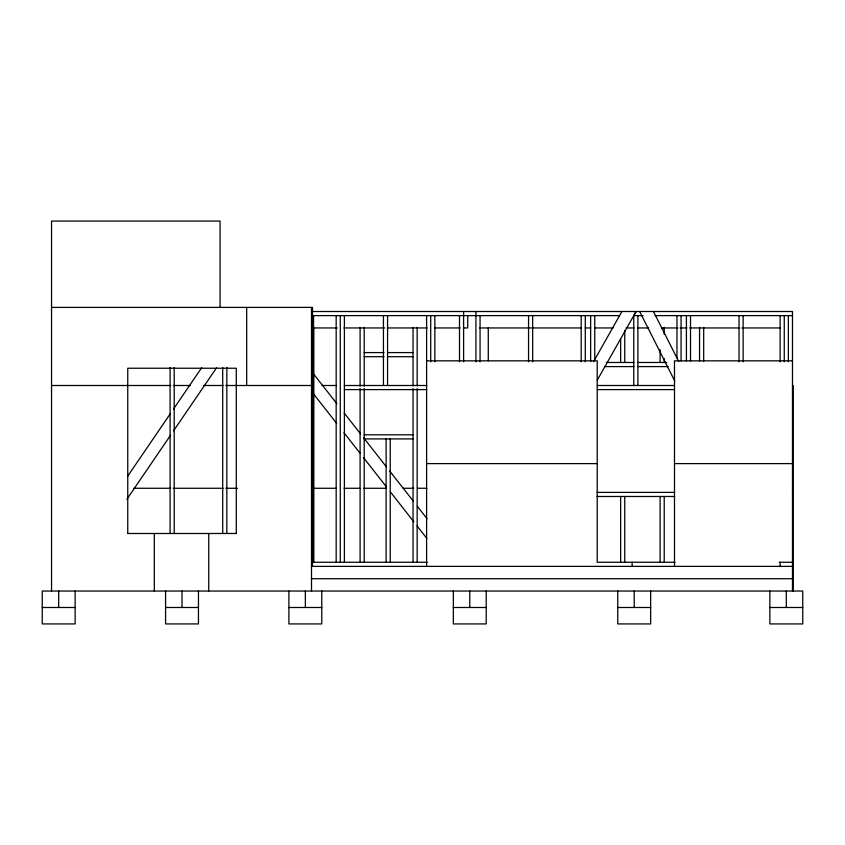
<?xml version="1.0" encoding="UTF-8"?>
<svg xmlns="http://www.w3.org/2000/svg" width="845" height="845" viewBox="0 0 845 845"><rect width="100%" height="100%" fill="white"/><g stroke="black" fill="none" stroke-linecap="round" stroke-linejoin="round"><path stroke-width="1.27" d="M633.771 385.5L633.771 315.618L636.095 311.509L597.225 380.208M593.57 361.628L621.92 311.509M127.521 476.432L170.51 413.406M173.478 409.064L201.649 367.776M126.887 499.247L170.616 435.143M173.584 430.792L216.573 367.776M51.545 307.4L312.492 307.4L312.492 566.382M312.333 311.509L792.473 311.509L792.473 591.046M312.333 315.618L619.596 315.618M633.771 315.618L643.182 315.618M655.033 315.618L792.473 315.618M312.565 327.955L337.324 327.955M343.904 327.955L384.676 327.955M387.316 327.955L427.19 327.955M434.668 327.955L460.134 327.955M463.609 327.955L467.718 327.955L467.718 315.618M479.643 327.955L581.455 327.955M585.247 327.955L590.687 327.955M594.457 327.955L613.1 327.955M626.06 327.955L634.204 327.955M637.922 327.955L648.717 327.955M661.624 327.955L677.732 327.955M680.056 327.955L686.964 327.955M689.604 327.955L739.713 327.955M741.952 327.955L780.6 327.955M364.206 352.587L384.01 352.587M387.971 352.587L413.047 352.587M364.206 356.696L384.01 356.696M387.971 356.696L413.047 356.696M426.609 360.836L597.214 360.836L597.214 562.263L675.092 562.263M792.473 360.836L674.49 360.836L674.49 566.382M606.309 362.484L633.908 362.484M637.848 362.484L666.758 362.484M604.999 366.593L633.908 366.593M637.848 366.593L668.078 366.593M51.545 385.5L170.637 385.5M173.257 385.5L190.315 385.5M203.444 385.5L223.122 385.5M225.752 385.5L312.492 385.5M322.019 385.5L336.521 385.5M344.39 385.5L426.852 385.5M597.352 385.5L674.352 385.5M792.473 385.5L793.212 385.5L793.212 591.046M344.39 389.608L426.609 389.608M597.352 389.608L674.352 389.608M364.206 434.805L413.047 434.805M364.206 438.914L413.047 438.914M426.609 463.609L597.214 463.609M674.49 463.609L792.473 463.609M133.89 488.273L170.637 488.273M173.257 488.273L223.122 488.273M225.752 488.273L237.582 488.273M311.509 488.273L336.162 488.273M344.052 488.273L359.822 488.273M363.772 488.273L386.112 488.273M403.202 488.273L413.712 488.273M417.662 488.273L426.852 488.273M792.473 488.273L793.212 488.273M597.119 492.381L674.648 492.381M597.119 496.49L674.648 496.49M127.584 533.491L236.452 533.491M312.333 562.263L427.19 562.263M779.28 562.263L792.473 562.263M311.351 566.382L792.473 566.382M311.351 578.709L792.473 578.709M42.25 607.492L75.142 607.492M165.578 607.492L198.459 607.492M288.895 607.492L321.787 607.492M453.332 607.492L486.213 607.492M617.758 607.492L650.65 607.492M769.858 607.492L802.75 607.492M313.326 373.659L336.891 403.709M344.211 413.036L360.456 433.76M363.709 437.911L386.461 466.926M389.714 471.066L413.279 501.127M417.335 506.303L427.095 518.745M313.094 393.347L336.659 423.398M343.978 432.724L360.224 453.448M363.477 457.599L386.228 486.614M390.295 491.801L413.86 521.851M417.103 525.991L426.862 538.434M653.47 311.509L678.725 361.491M639.654 311.509L674.743 380.968M788.364 315.618L788.364 361.787M786.304 591.046L786.304 607.492M784.255 315.618L784.255 361.787M780.136 315.618L780.136 361.787M780.136 562.263L780.136 566.382M769.858 591.046L769.858 623.927L802.75 623.927L802.75 591.046L42.25 591.046L42.25 623.927L75.142 623.927L75.142 591.046M743.146 315.618L743.146 361.787M739.037 315.618L739.037 361.787M703.684 327.332L703.684 361.206M699.565 327.332L699.565 361.206M690.523 315.618L690.523 361.343M686.415 315.618L686.415 361.121M681.07 315.618L681.07 360.963M676.961 315.618L676.961 358.005M664.212 327.332L664.212 334.345M664.212 358.576L664.212 362.484M664.212 496.49L664.212 562.263M660.103 349.693L660.103 362.484M660.103 496.49L660.103 562.263M650.65 591.046L650.65 623.927L617.758 623.927L617.758 591.046M637.89 315.618L637.89 385.5M634.204 591.046L634.204 607.492M632.155 562.263L632.155 566.382M624.751 330.511L624.751 362.484M624.751 496.49L624.751 562.263M620.642 339.046L620.642 362.484M620.642 496.49L620.642 562.263M594.743 315.618L594.743 359.547M590.634 315.618L590.634 361.565M585.289 315.618L585.289 361.787M581.18 315.618L581.18 361.787M532.667 315.618L532.667 361.787M528.558 315.618L528.558 361.787M488.273 327.955L488.273 360.857M486.213 591.046L486.213 623.927L453.332 623.927L453.332 591.046M480.055 315.618L480.055 361.787M475.936 311.509L475.936 361.787M469.778 591.046L469.778 607.492M463.609 311.509L463.609 361.787M459.5 315.618L459.5 361.787M434.837 315.618L434.837 361.787M430.718 315.618L430.718 361.787M426.609 315.618L426.609 566.382M417.155 327.438L417.155 385.869M417.155 388.51L417.155 562.263M413.047 327.438L413.047 385.869M413.047 388.51L413.047 562.263M390.232 438.914L390.232 562.242M387.559 315.618L387.559 385.5M386.123 438.914L386.123 562.242M383.45 315.618L383.45 385.5M364.206 327.385L364.206 386.239M364.206 388.51L364.206 562.263M360.097 327.385L360.097 386.228M360.097 388.51L360.097 562.263M344.39 315.618L344.39 562.263M340.281 315.618L340.281 562.263M336.173 315.618L336.173 562.263M321.787 591.046L321.787 623.927L288.895 623.927L288.895 591.046M313.643 327.311L313.643 562.263M313.558 315.618L313.558 562.263M311.509 307.4L311.509 591.046M305.341 591.046L305.341 607.492M246.677 307.4L246.677 385.5M236.283 533.491L236.283 368.24L127.753 368.24L127.753 533.491M226.83 367.438L226.83 533.311M222.71 367.438L222.71 533.385M220.08 307.4L220.08 221.073L51.545 221.073L51.545 591.046M208.736 533.491L208.736 591.046M198.459 591.046L198.459 623.927L165.578 623.927L165.578 591.046M182.013 591.046L182.013 607.492M174.207 367.438L174.207 533.427M170.098 367.438L170.098 533.311M154.308 533.491L154.308 591.046M58.696 591.046L58.696 607.492"/></g></svg>
